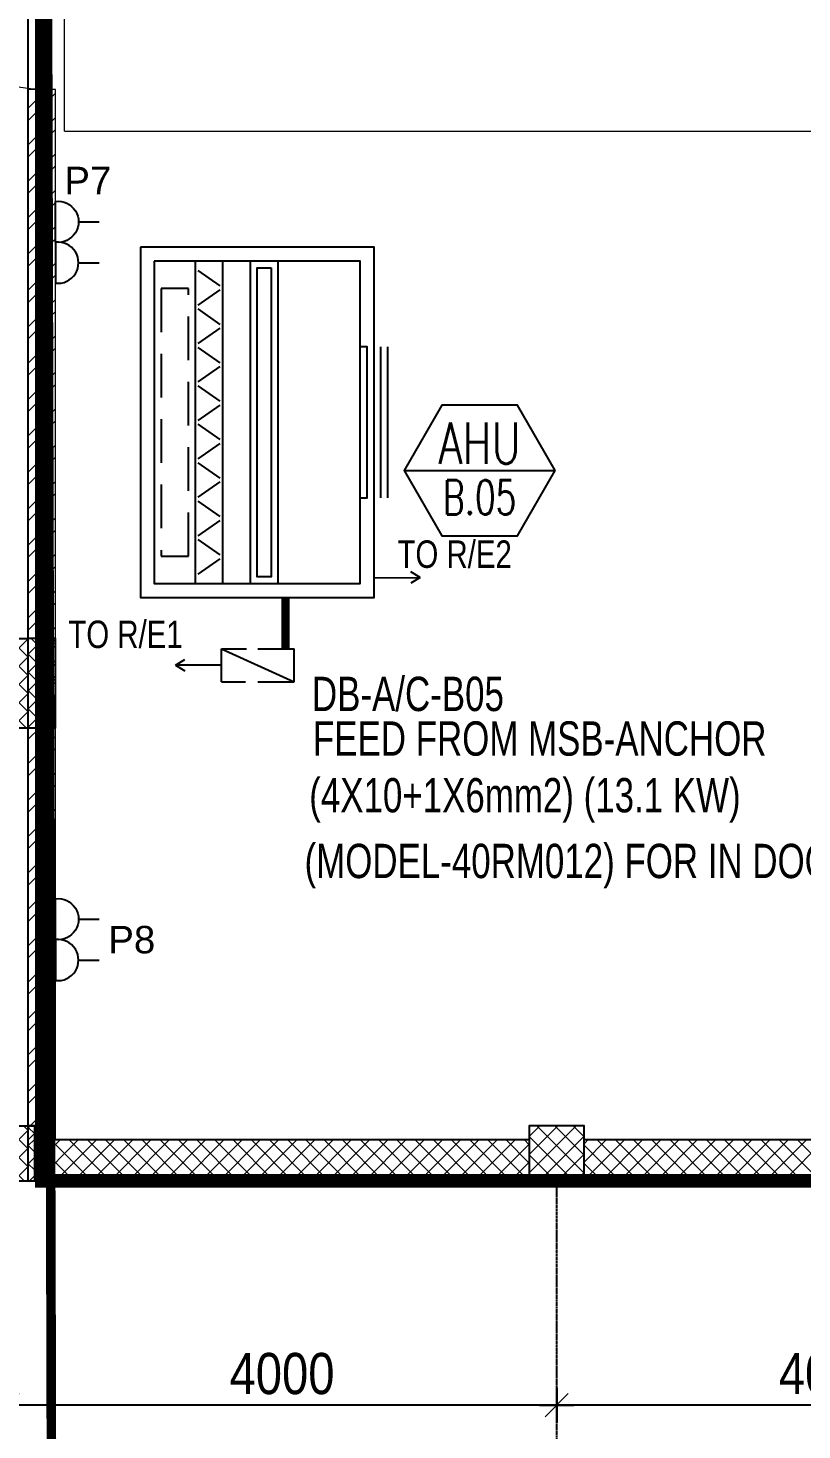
# Model space of a CAD drawing. Header units: inches. Extents: x 1070672 to 1191887, y 326920 to 401493.
# Drawn here: x 1121229 to 1126865, y 337745 to 347957 of the extents above; entities that cross this region are included whole.
import ezdxf
from ezdxf.enums import TextEntityAlignment as Align

# ---------------------------------------------------------------- set-up
doc = ezdxf.new("R2010")
doc.units = ezdxf.units.IN
doc.header["$MEASUREMENT"] = 0
for name, pattern in [('CENTER', [50.8, 31.75, -6.35, 6.35, -6.35]), ('DASHED2', [9.525, 6.35, -3.175]), ('DOT2', [3.175, 0, -3.175]), ('HIDDEN', [9.525, 6.35, -3.175])]:
    doc.linetypes.add(name, pattern=pattern)
for name, color, linetype, lineweight in [('A-BLOCK', 43, 'Continuous', 13), ('A-CORD.PLUMB', 44, 'Continuous', 13), ('A-DOOR', 10, 'Continuous', 15), ('A-HATCH CONCRETE', 254, 'Continuous', 5), ('A-LEASING LINE', 7, 'DASHED2', 9), ('DB-NO', 7, 'Continuous', 20), ('escape route', 8, 'HIDDEN', 15), ('wall hatch', 252, 'Continuous', 0)]:
    doc.layers.add(name, color=color, linetype=linetype, lineweight=lineweight)
for name, color, linetype in [('AC-Equipment', 2, 'Continuous'), ('AC-TEXT Equipment', 3, 'Continuous'), ('Axis', 9, 'CENTER'), ('DB', 4, 'Continuous'), ('dim-axis', 15, 'Continuous'), ('E-PSCH-BUS', 4, 'Continuous'), ('FFNEW', 252, 'Continuous'), ('LGT ELEC', 252, 'Continuous'), ('LIGHT CIR', 1, 'Continuous'), ('POWER', 71, 'Continuous'), ('POWER TEXT', 2, 'Continuous'), ('POWER-CIR-NO', 2, 'Continuous'), ('S-COL', 210, 'Continuous'), ('S-WALL', 1, 'Continuous')]:
    doc.layers.add(name, color=color, linetype=linetype)
doc.styles.add('AC_Equipment', font='romans.shx', dxfattribs={"width": 0.75, "height": 0.3})
doc.styles.add('ARIAL', font='ARIALN.TTF')
doc.styles.add('M1', font='multplno.shx', dxfattribs={"height": 0.2})
doc.styles.add('style1', font='arial.ttf')
doc.dimstyles.new('DIM-100', dxfattribs={"dimscale": 150, "dimtxt": 2, "dimasz": 1, "dimexe": 0.75, "dimexo": 1, "dimgap": 0.5, "dimtad": 1, "dimdec": 0, "dimzin": 11, "dimdsep": 46, "dimtxsty": 'ARIAL', "dimblk": 'R', "dimcen": 2.5, "dimdle": 1, "dimclrd": 256, "dimclre": 256, "dimclrt": 256, "dimazin": 0, "dimtfac": 1, "dimtdec": 0, "dimtix": 1, "dimtmove": 2, "dimatfit": 3, "dimldrblk": 'R', "dimtolj": 1, "dimtzin": 3, "dimlwd": -1, "dimlwe": 13, "dimarcsym": 0})
pattern_1 = [(45, (1341716.94, 266100.535), (-66.29126, 66.29126), []), (135, (1341716.94, 266100.535), (-66.29126, -66.29126), [])]

# ---------------------------------------------------------------- blocks, each defined once
blk = doc.blocks.new('R')
for p, q in [((0, -1.05), (0, 1.05)), ((-1.05, 0), (1.05, 0))]:
    blk.add_line(p, q)
at = {"color": 4, "lineweight": 13}
blk.add_line((-0.707, -0.707), (0.707, 0.707), dxfattribs=at)
blk = doc.blocks.new('*D123')
at = {"layer": 'Defpoints', "color": 0, "transparency": 16777216}
for p in [(1436094, 561773), (1440094, 561773), (1436094, 560825)]:
    blk.add_point(p, dxfattribs=at)
at = {"layer": 'dim-axis', "color": 251, "linetype": 'DOT2', "lineweight": 13, "transparency": 16777216}
for p, q in [((1436094, 561623), (1436094, 560712)), ((1440094, 561623), (1440094, 560712))]:
    blk.add_line(p, q, dxfattribs=at)
at = {"layer": 'dim-axis', "color": 251, "transparency": 16777216}
blk.add_line((1439974, 560825), (1436214, 560825), dxfattribs=at)
at = {"layer": 'dim-axis', "color": 251, "transparency": 16777216, "xscale": 120, "yscale": 120, "zscale": 120, "rotation": 180}
blk.add_blockref('R', (1436094, 560825), dxfattribs=at)
at = {"layer": 'dim-axis', "color": 251, "transparency": 16777216, "xscale": 120, "yscale": 120, "zscale": 120}
blk.add_blockref('R', (1440094, 560825), dxfattribs=at)
at = {"layer": 'dim-axis', "color": 251, "transparency": 16777216, "insert": (1438094, 561053), "char_height": 300, "attachment_point": 5, "style": 'ARIAL'}
blk.add_mtext('\\A1;4000', dxfattribs=at)
blk = doc.blocks.new('*D124')
at = {"layer": 'Defpoints', "color": 0, "transparency": 16777216}
for p in [(1432094, 561773), (1436094, 561773), (1432094, 560825)]:
    blk.add_point(p, dxfattribs=at)
at = {"layer": 'dim-axis', "color": 251, "linetype": 'DOT2', "lineweight": 13, "transparency": 16777216}
for p, q in [((1432094, 561623), (1432094, 560712)), ((1436094, 561623), (1436094, 560712))]:
    blk.add_line(p, q, dxfattribs=at)
at = {"layer": 'dim-axis', "color": 251, "transparency": 16777216}
blk.add_line((1435974, 560825), (1432214, 560825), dxfattribs=at)
at = {"layer": 'dim-axis', "color": 251, "transparency": 16777216, "xscale": 120, "yscale": 120, "zscale": 120, "rotation": 180}
blk.add_blockref('R', (1432094, 560825), dxfattribs=at)
at = {"layer": 'dim-axis', "color": 251, "transparency": 16777216, "xscale": 120, "yscale": 120, "zscale": 120}
blk.add_blockref('R', (1436094, 560825), dxfattribs=at)
at = {"layer": 'dim-axis', "color": 251, "transparency": 16777216, "insert": (1434094, 561053), "char_height": 300, "attachment_point": 5, "style": 'ARIAL'}
blk.add_mtext('\\A1;4000', dxfattribs=at)
blk = doc.blocks.new('STGHG')
at = {"layer": 'A-HATCH CONCRETE'}
h = blk.add_hatch(dxfattribs=at)
h.set_pattern_fill('ANSI37', color=254, scale=750)
h.set_pattern_definition([(45, (1099685.86, -131866.81), (-66.29126, 66.29126), []), (135, (1099685.86, -131866.81), (-66.29126, -66.29126), [])])
h.paths.add_polyline_path([(1121229, 280570), (1120729, 280570), (1120729, 279920), (1121229, 279920)])
h = blk.add_hatch(dxfattribs=at)
h.set_pattern_fill('ANSI37', color=254, scale=750)
h.set_pattern_definition([(45, (1099685.23, -131866.81), (-66.29126, 66.29126), []), (135, (1099685.23, -131866.81), (-66.29126, -66.29126), [])])
h.paths.add_polyline_path([(1121229, 276620), (1121229, 277020), (1120879, 277020), (1120879, 276620)])
at = {"color": 254, "linetype": 'Continuous', "ltscale": 100}
blk.add_lwpolyline([(1147779, 276620), (1147779, 282323), (1147579, 282320), (1146029, 282320), (1146029, 288320), (1142168, 288320), (1142168, 295121), (1143172, 294974), (1143205, 295172), (1143749, 298983), (1144792, 306288), (1144834, 306585), (1109169, 311646), (1108403, 299937), (1130179, 296829), (1130178, 290270), (1129279, 290270), (1129279, 290070), (1129279, 286820), (1121229, 286820), (1121229, 286620), (1121229, 276620), (1147779, 276620)], dxfattribs=at)
at = {"layer": 'A-BLOCK', "color": 254, "ltscale": 100}
blk.add_line((1121429, 284571), (1121229, 284571), dxfattribs=at)
at = {"layer": 'A-DOOR', "color": 254}
blk.add_arc((1121376, 285720), 1149, 177.6685, 262.6691, dxfattribs=at)
at = {"layer": 'S-COL', "color": 254, "linetype": 'ByBlock'}
for points in [[(1121229, 280570), (1120729, 280570), (1120729, 279920), (1121229, 279920)], [(1121229, 277020), (1120879, 277020), (1120879, 276620), (1121279, 276620)]]:
    blk.add_lwpolyline(points, dxfattribs=at)
at = {"layer": 'S-WALL', "color": 254}
blk.add_lwpolyline([(1109169, 311646), (1109169, 311646), (1106874, 276620), (1157004, 276620), (1158796, 304563), (1144830, 306556)], dxfattribs=at)
blk = doc.blocks.new('ACDB')
at = {"layer": 'DB', "linetype": 'HIDDEN'}
for p, q in [((-0.265, 0.12), (-0.081, 0.12)), ((-0.265, -0.12), (-0.265, 0.12)), ((-0.265, 0.12), (0.265, -0.12)), ((0, 0.12), (0.265, 0.12)), ((0.265, -0.12), (0.265, 0.12)), ((-0.265, -0.12), (-0.09, -0.12)), ((0, -0.12), (0.265, -0.12))]:
    blk.add_line(p, q, dxfattribs=at)
blk = doc.blocks.new('OUTLET')
at = {"layer": 'POWER'}
for p, q in [((-168, 149), (-168, -149)), ((0, 0), (150, 0))]:
    blk.add_line(p, q, dxfattribs=at)
blk.add_arc((-150, 0), 150, 263.2356, 96.7644, dxfattribs=at)
blk = doc.blocks.new('TWN')
at = {"layer": 'POWER', "xscale": -1, "rotation": 180}
blk.add_blockref('OUTLET', (168, 149), dxfattribs=at)
at = {"layer": 'POWER'}
blk.add_blockref('OUTLET', (168, -149), dxfattribs=at)
blk = doc.blocks.new('Text Equipment')
at = {"layer": 'AC-TEXT Equipment', "color": 3}
blk.add_line((-0.55, 0), (0.55, 0), dxfattribs=at)
blk.add_lwpolyline([(0.55, 0), (0.275, 0.476), (-0.275, 0.476), (-0.55, 0), (-0.275, -0.476), (0.275, -0.476)], close=True, dxfattribs=at)
at = {"layer": 'AC-TEXT Equipment', "color": 40, "linetype": 'CENTER', "style": 'AC_Equipment'}
for tag, height, width, p in [('FAN', 0.3, 0.75, (0, 0.05)), ('NO', 0.25, 0.7, (0, -0.32))]:
    blk.add_attdef(tag, text='', height=height, dxfattribs=dict(at, width=width)).set_placement(p, align=Align.CENTER)
blk = doc.blocks.new('AHU 5')
at = {"layer": 'AC-Equipment', "color": 6, "linetype": 'Continuous'}
for p, q in [((0.55, 0.15), (-0.55, 0.15)), ((0.55, 0.1), (-0.55, 0.1)), ((0.55, 0.05), (-0.55, 0.05))]:
    blk.add_line(p, q, dxfattribs=at)
at = {"layer": 'AC-Equipment', "linetype": 'Continuous'}
for p, q in [((-1.175, -0.65), (1.175, -0.65)), ((1.175, -0.85), (-1.175, -0.85)), ((1.175, -1.05), (-1.175, -1.05)), ((1.175, -1.25), (-1.175, -1.25))]:
    blk.add_line(p, q, dxfattribs=at)
at = {"layer": 'AC-Equipment', "color": 6, "linetype": 'Continuous', "ltscale": 0.02}
for p, q in [((-0.994, -1.07), (-1.106, -1.23)), ((-0.854, -1.23), (-0.966, -1.07)), ((-0.714, -1.07), (-0.826, -1.23)), ((-0.574, -1.23), (-0.686, -1.07)), ((-0.434, -1.07), (-0.546, -1.23)), ((-0.294, -1.23), (-0.406, -1.07)), ((-0.154, -1.07), (-0.266, -1.23)), ((-0.014, -1.23), (-0.126, -1.07)), ((0.126, -1.07), (0.014, -1.23)), ((0.266, -1.23), (0.154, -1.07)), ((0.406, -1.07), (0.294, -1.23)), ((0.546, -1.23), (0.434, -1.07)), ((0.686, -1.07), (0.574, -1.23)), ((0.826, -1.23), (0.714, -1.07)), ((0.966, -1.07), (0.854, -1.23)), ((1.106, -1.23), (0.994, -1.07))]:
    blk.add_line(p, q, dxfattribs=at)
at = {"layer": 'AC-Equipment', "color": 20, "linetype": 'Continuous'}
blk.add_lwpolyline([(-1.275, -1.65), (1.275, -1.65), (1.275, 0.05), (-1.275, 0.05)], close=True, dxfattribs=at)
at = {"layer": 'AC-Equipment', "linetype": 'Continuous'}
blk.add_lwpolyline([(0.55, -0.05), (0.55, 0), (-0.55, 0), (-0.55, -0.05)], dxfattribs=at)
blk.add_lwpolyline([(-1.175, -1.55), (1.175, -1.55), (1.175, -0.05), (-1.175, -0.05)], close=True, dxfattribs=at)
at = {"layer": 'AC-Equipment', "color": 6, "linetype": 'Continuous'}
blk.add_lwpolyline([(-1.125, -0.7), (1.125, -0.7), (1.125, -0.8), (-1.125, -0.8)], close=True, dxfattribs=at)
at = {"layer": 'AC-Equipment', "color": 6, "linetype": 'DASHED2', "ltscale": 0.05}
blk.add_lwpolyline([(-0.975, -1.5), (0.975, -1.5), (0.975, -1.3), (-0.975, -1.3)], close=True, dxfattribs=at)
blk = doc.blocks.new('A$C6D407ABE')
at = {"layer": 'A-CORD.PLUMB', "color": 252, "linetype": 'Continuous', "ltscale": 100}
blk.add_lwpolyline([(24258, 12836), (24658, 12836), (24658, 12436), (24258, 12436)], close=True, dxfattribs=at)
at = {"layer": 'LIGHT CIR', "linetype": 'ByBlock', "ltscale": 10, "const_width": 70}
blk.add_lwpolyline([(32806, 22518), (24746, 22522), (24780, 9866)], dxfattribs=at)
at = {"layer": 'POWER'}
for p, q in [((27464, 16833), (27395, 16873)), ((27128, 16829), (27464, 16833)), ((27464, 16833), (27396, 16790)), ((25681, 16193), (25749, 16234)), ((26016, 16193), (25681, 16193)), ((25681, 16193), (25749, 16151))]:
    blk.add_line(p, q, dxfattribs=at)
at = {"layer": 'POWER-CIR-NO', "color": 1, "linetype": 'CENTER', "ltscale": 10, "const_width": 60}
blk.add_lwpolyline([(26483, 16313), (26483, 16687)], dxfattribs=at)
at = {"layer": 'AC-Equipment', "linetype": 'Continuous', "xscale": 1000, "yscale": 1000, "zscale": 1000, "rotation": 270}
blk.add_blockref('AHU 5', (27078, 17962), dxfattribs=at)
at = {"layer": 'AC-TEXT Equipment', "linetype": 'Continuous', "ltscale": 0.02, "xscale": 1000, "yscale": 1000, "zscale": 1000}
blk.add_blockref('Text Equipment', (27897, 17611), dxfattribs=at).add_auto_attribs({'FAN': 'AHU', 'NO': 'B.05'})
at = {"layer": 'E-PSCH-BUS', "xscale": 1000, "yscale": 1000, "zscale": 1000}
blk.add_blockref('ACDB', (26281, 16193), dxfattribs=at)
at = {"layer": 'POWER', "xscale": -1, "rotation": 179.9874476697306}
for p in [(24808, 19274), (24808, 14194)]:
    blk.add_blockref('TWN', p, dxfattribs=at)
at = {"layer": 'DB-NO', "color": 2, "style": 'M1', "width": 0.8}
for s, p in [('TO R/E2 ', (27299, 16902)), ('TO R/E1', (24902, 16318))]:
    blk.add_text(s, height=200, dxfattribs=at).set_placement(p)
at = {"layer": 'POWER TEXT', "linetype": 'ByBlock', "ltscale": 10, "style": 'style1'}
for s, p in [('P7', (24873, 19624)), ('P8', (25193, 14094))]:
    blk.add_text(s, height=200, dxfattribs=at).set_placement(p)
at = {"layer": 'POWER-CIR-NO', "color": 2, "style": 'M1', "width": 0.76}
for s, p in [('DB-A/C-B05', (26676, 15859, 0)), ('FEED FROM MSB-ANCHOR', (26683, 15534, 0)), ('(4X10+1X6mm2) (13.1 KW)', (26656, 15121, 0)), ('(MODEL-40RM012) FOR IN DOOR', (26622, 14642, 0))]:
    blk.add_text(s, height=250, dxfattribs=at).set_placement(p)
blk = doc.blocks.new('SEDRGFE')
at = {"layer": 'A-HATCH CONCRETE'}
h = blk.add_hatch(dxfattribs=at)
h.set_pattern_fill('ANSI37', color=250, scale=750)
h.set_pattern_definition(pattern_1)
h.paths.add_polyline_path([(1363460, 678538), (1363260, 678538), (1363260, 677888), (1363460, 677888)])
h = blk.add_hatch(dxfattribs=at)
h.set_pattern_fill('ANSI37', color=250, scale=750)
h.set_pattern_definition([(45, (1341716.31, 266100.535), (-66.29126, 66.29126), []), (135, (1341716.31, 266100.535), (-66.29126, -66.29126), [])])
h.paths.add_polyline_path([(1363260, 674988), (1363260, 674588), (1363310, 674588), (1363310, 674988)])
h = blk.add_hatch(dxfattribs=at)
h.set_pattern_fill('ANSI37', color=250, scale=750)
h.set_pattern_definition(pattern_1)
h.paths.add_polyline_path([(1366910, 674588), (1367310, 674588), (1367310, 674988), (1366910, 674988)])
at = {"layer": 'wall hatch', "ltscale": 500}
h = blk.add_hatch(dxfattribs=at)
h.set_pattern_fill('ANSI32', color=250, scale=500)
h.set_pattern_definition([(45, (1341716.94, 266100.54), (-132.58252, 132.58252), []), (45, (1341805.33, 266100.54), (-132.58252, 132.58252), [])])
h.paths.add_polyline_path([(1363260, 675688), (1363260, 675588)], flags=17)
h.paths.add_polyline_path([(1363260, 677188), (1363260, 677088), (1363260, 677073), (1363260, 677173)], flags=17)
h.paths.add_polyline_path([(1363260, 681937), (1363260, 678538), (1363435, 678538), (1363435, 677888), (1363262, 677888), (1363260, 674888), (1363460, 674888), (1363461, 682538), (1363260, 682538)])
at = {"color": 250, "linetype": 'Continuous', "ltscale": 100}
blk.add_lwpolyline([(1389810, 674588), (1389810, 680290), (1389610, 680288), (1388060, 680288), (1388060, 686288), (1384200, 686288), (1384200, 693089), (1385203, 692942), (1385236, 693139), (1385780, 696950), (1386823, 704256), (1386865, 704553), (1351200, 709613), (1350434, 697904), (1372211, 694796), (1372209, 688237), (1371310, 688237), (1371310, 688038), (1371310, 684788), (1363260, 684788), (1363260, 684588), (1363260, 674588), (1389810, 674588)], dxfattribs=at)
at = {"layer": 'A-BLOCK', "color": 250, "ltscale": 100}
for p, q in [((1363460, 682538), (1363260, 682538)), ((1363460, 674888), (1363460, 682538))]:
    blk.add_line(p, q, dxfattribs=at)
at = {"layer": 'A-DOOR', "color": 250}
blk.add_arc((1363407, 683687), 1149, 262.6691, 270.1674, dxfattribs=at)
at = {"layer": 'A-HATCH CONCRETE', "color": 250, "linetype": 'Continuous'}
for p, q in [((1363310, 674967), (1363310, 674968)), ((1363310, 674834), (1363363, 674888)), ((1363310, 674702), (1363496, 674888)), ((1363593, 674588), (1363310, 674871)), ((1363328, 674588), (1363628, 674888)), ((1363725, 674588), (1363425, 674888)), ((1363461, 674588), (1363761, 674888)), ((1363858, 674588), (1363558, 674888)), ((1363593, 674588), (1363893, 674888)), ((1363991, 674588), (1363691, 674888)), ((1363726, 674588), (1364026, 674888)), ((1364123, 674588), (1363823, 674888)), ((1363858, 674588), (1364158, 674888)), ((1364256, 674588), (1363956, 674888)), ((1363991, 674588), (1364291, 674888)), ((1364388, 674588), (1364088, 674888)), ((1364124, 674588), (1364424, 674888)), ((1364521, 674588), (1364221, 674888)), ((1364256, 674588), (1364556, 674888)), ((1364653, 674588), (1364353, 674888)), ((1364389, 674588), (1364689, 674888)), ((1364786, 674588), (1364486, 674888)), ((1364521, 674588), (1364821, 674888)), ((1364919, 674588), (1364619, 674888)), ((1364654, 674588), (1364954, 674888)), ((1365051, 674588), (1364751, 674888)), ((1364787, 674588), (1365087, 674888)), ((1365184, 674588), (1364884, 674888)), ((1364919, 674588), (1365219, 674888)), ((1365316, 674588), (1365016, 674888)), ((1365052, 674588), (1365352, 674888)), ((1365449, 674588), (1365149, 674888)), ((1365184, 674588), (1365484, 674888)), ((1365582, 674588), (1365282, 674888)), ((1365317, 674588), (1365617, 674888)), ((1365714, 674588), (1365414, 674888)), ((1365449, 674588), (1365749, 674888)), ((1365847, 674588), (1365547, 674888)), ((1365582, 674588), (1365882, 674888)), ((1365979, 674588), (1365679, 674888)), ((1365715, 674588), (1366015, 674888)), ((1366112, 674588), (1365812, 674888)), ((1365847, 674588), (1366147, 674888)), ((1366244, 674588), (1365944, 674888)), ((1365980, 674588), (1366280, 674888)), ((1366377, 674588), (1366077, 674888)), ((1366112, 674588), (1366412, 674888)), ((1366510, 674588), (1366210, 674888)), ((1366245, 674588), (1366545, 674888)), ((1366642, 674588), (1366342, 674888)), ((1366378, 674588), (1366678, 674888)), ((1366775, 674588), (1366475, 674888)), ((1366510, 674588), (1366810, 674888)), ((1366907, 674588), (1366607, 674888)), ((1366643, 674588), (1366910, 674855)), ((1366910, 674717), (1366740, 674888)), ((1366910, 674850), (1366873, 674888)), ((1367310, 674858), (1367340, 674888)), ((1367310, 674725), (1367473, 674888)), ((1367310, 674592), (1367606, 674888)), ((1367570, 674588), (1367310, 674847)), ((1367703, 674588), (1367403, 674888)), ((1367438, 674588), (1367738, 674888)), ((1367835, 674588), (1367535, 674888)), ((1367571, 674588), (1367871, 674888)), ((1367968, 674588), (1367668, 674888)), ((1367703, 674588), (1368003, 674888)), ((1368101, 674588), (1367801, 674888)), ((1367836, 674588), (1368136, 674888)), ((1368233, 674588), (1367933, 674888)), ((1367969, 674588), (1368269, 674888)), ((1368366, 674588), (1368066, 674888)), ((1368101, 674588), (1368401, 674888)), ((1368498, 674588), (1368198, 674888)), ((1368234, 674588), (1368534, 674888)), ((1368631, 674588), (1368331, 674888)), ((1368366, 674588), (1368666, 674888)), ((1368764, 674588), (1368464, 674888)), ((1368499, 674588), (1368799, 674888)), ((1368896, 674588), (1368596, 674888)), ((1368631, 674588), (1368931, 674888)), ((1369029, 674588), (1368729, 674888)), ((1368764, 674588), (1369064, 674888)), ((1369161, 674588), (1368861, 674888)), ((1363460, 674588), (1363310, 674738)), ((1366775, 674588), (1366910, 674723)), ((1367438, 674588), (1367310, 674715)), ((1363328, 674588), (1363310, 674605)), ((1366908, 674588), (1366910, 674590))]:
    blk.add_line(p, q, dxfattribs=at)
at = {"layer": 'escape route', "color": 250, "ltscale": 0.5}
for q in [(1363525, 683734), (1382975, 682234)]:
    blk.add_line((1363525, 682234), q, dxfattribs=at)
at = {"layer": 'S-COL', "color": 250}
for points in [[(1363260, 677888), (1363460, 677888), (1363460, 678538), (1363260, 678538)], [(1363260, 674588), (1363310, 674588), (1363310, 674988), (1363260, 674988)]]:
    blk.add_lwpolyline(points, dxfattribs=at)
blk.add_lwpolyline([(1366910, 674588), (1367310, 674588), (1367310, 674988), (1366910, 674988)], close=True, dxfattribs=at)
at = {"layer": 'S-WALL', "color": 250}
for points in [[(1363310, 674888), (1366910, 674888)], [(1367310, 674888), (1370910, 674888)], [(1363260, 674588), (1389810, 674588)]]:
    blk.add_lwpolyline(points, dxfattribs=at)
blk = doc.blocks.new('SGSR')
at = {"layer": 'Axis', "color": 251, "ltscale": 0.5}
blk.add_line((1436093.8, 562458.6), (1436093.8, 558571.5), dxfattribs=at)
at = {"layer": 'S-WALL', "color": 251}
blk.add_lwpolyline([(1417889.2, 562458.6), (1468019.2, 562458.6), (1469810.8, 590401.2), (1420184.3, 597484.1)], close=True, dxfattribs=at)
at = {"layer": 'dim-axis', "color": 251}
for base, p1, p2, picture, middle in [((1432093.8, 560824.5), (1436093.8, 561772.7), (1432093.8, 561772.7), '*D124', (1434093.8, 561052.7)), ((1436093.8, 560824.5), (1440093.8, 561772.7), (1436093.8, 561772.7), '*D123', (1438093.8, 561052.7))]:
    dim = blk.add_linear_dim(base=base, p1=p1, p2=p2, dimstyle='DIM-100', override={"dimasz": 0.8, "dimclrd": 251, "dimclre": 251, "dimclrt": 251}, dxfattribs=at)
    dim.commit()
    dim.dimension.update_dxf_attribs({"geometry": picture, "text_midpoint": middle})

msp = doc.modelspace()

# ---------------------------------------------------------------- linework, layer by layer
at = {"layer": 'A-LEASING LINE', "color": 6, "const_width": 100}
msp.add_lwpolyline([(1109169, 374585), (1108402, 362876), (1130279, 359754), (1130279, 353209), (1129379, 353210), (1129379, 349659), (1121329, 349659), (1121329, 339559), (1147678, 339559), (1147678, 345159), (1145929, 345159), (1145929, 351184), (1142068, 351184), (1142068, 358173), (1143091, 358026), (1144242, 366167), (1144250, 366166), (1144737, 369531), (1109169, 374585)], dxfattribs=at)

# ---------------------------------------------------------------- block references
at = {"layer": 'A-CORD.PLUMB', "color": 252, "linetype": 'Continuous', "ltscale": 100}
msp.add_blockref('A$C6D407ABE', (1096621, 327123), dxfattribs=at)
at = {"layer": 'FFNEW', "color": 6, "linetype": 'Continuous'}
msp.add_blockref('SGSR', (-311015, -222899), dxfattribs=at)
at = {"layer": 'LGT ELEC', "color": 252, "linetype": 'Continuous'}
msp.add_blockref('STGHG', (0, 62939), dxfattribs=at)
at = {"layer": 'LGT ELEC', "color": 252, "linetype": 'Continuous', "ltscale": 100}
msp.add_blockref('SEDRGFE', (-242031, -335028), dxfattribs=at)

doc.saveas('drawing.dxf')
